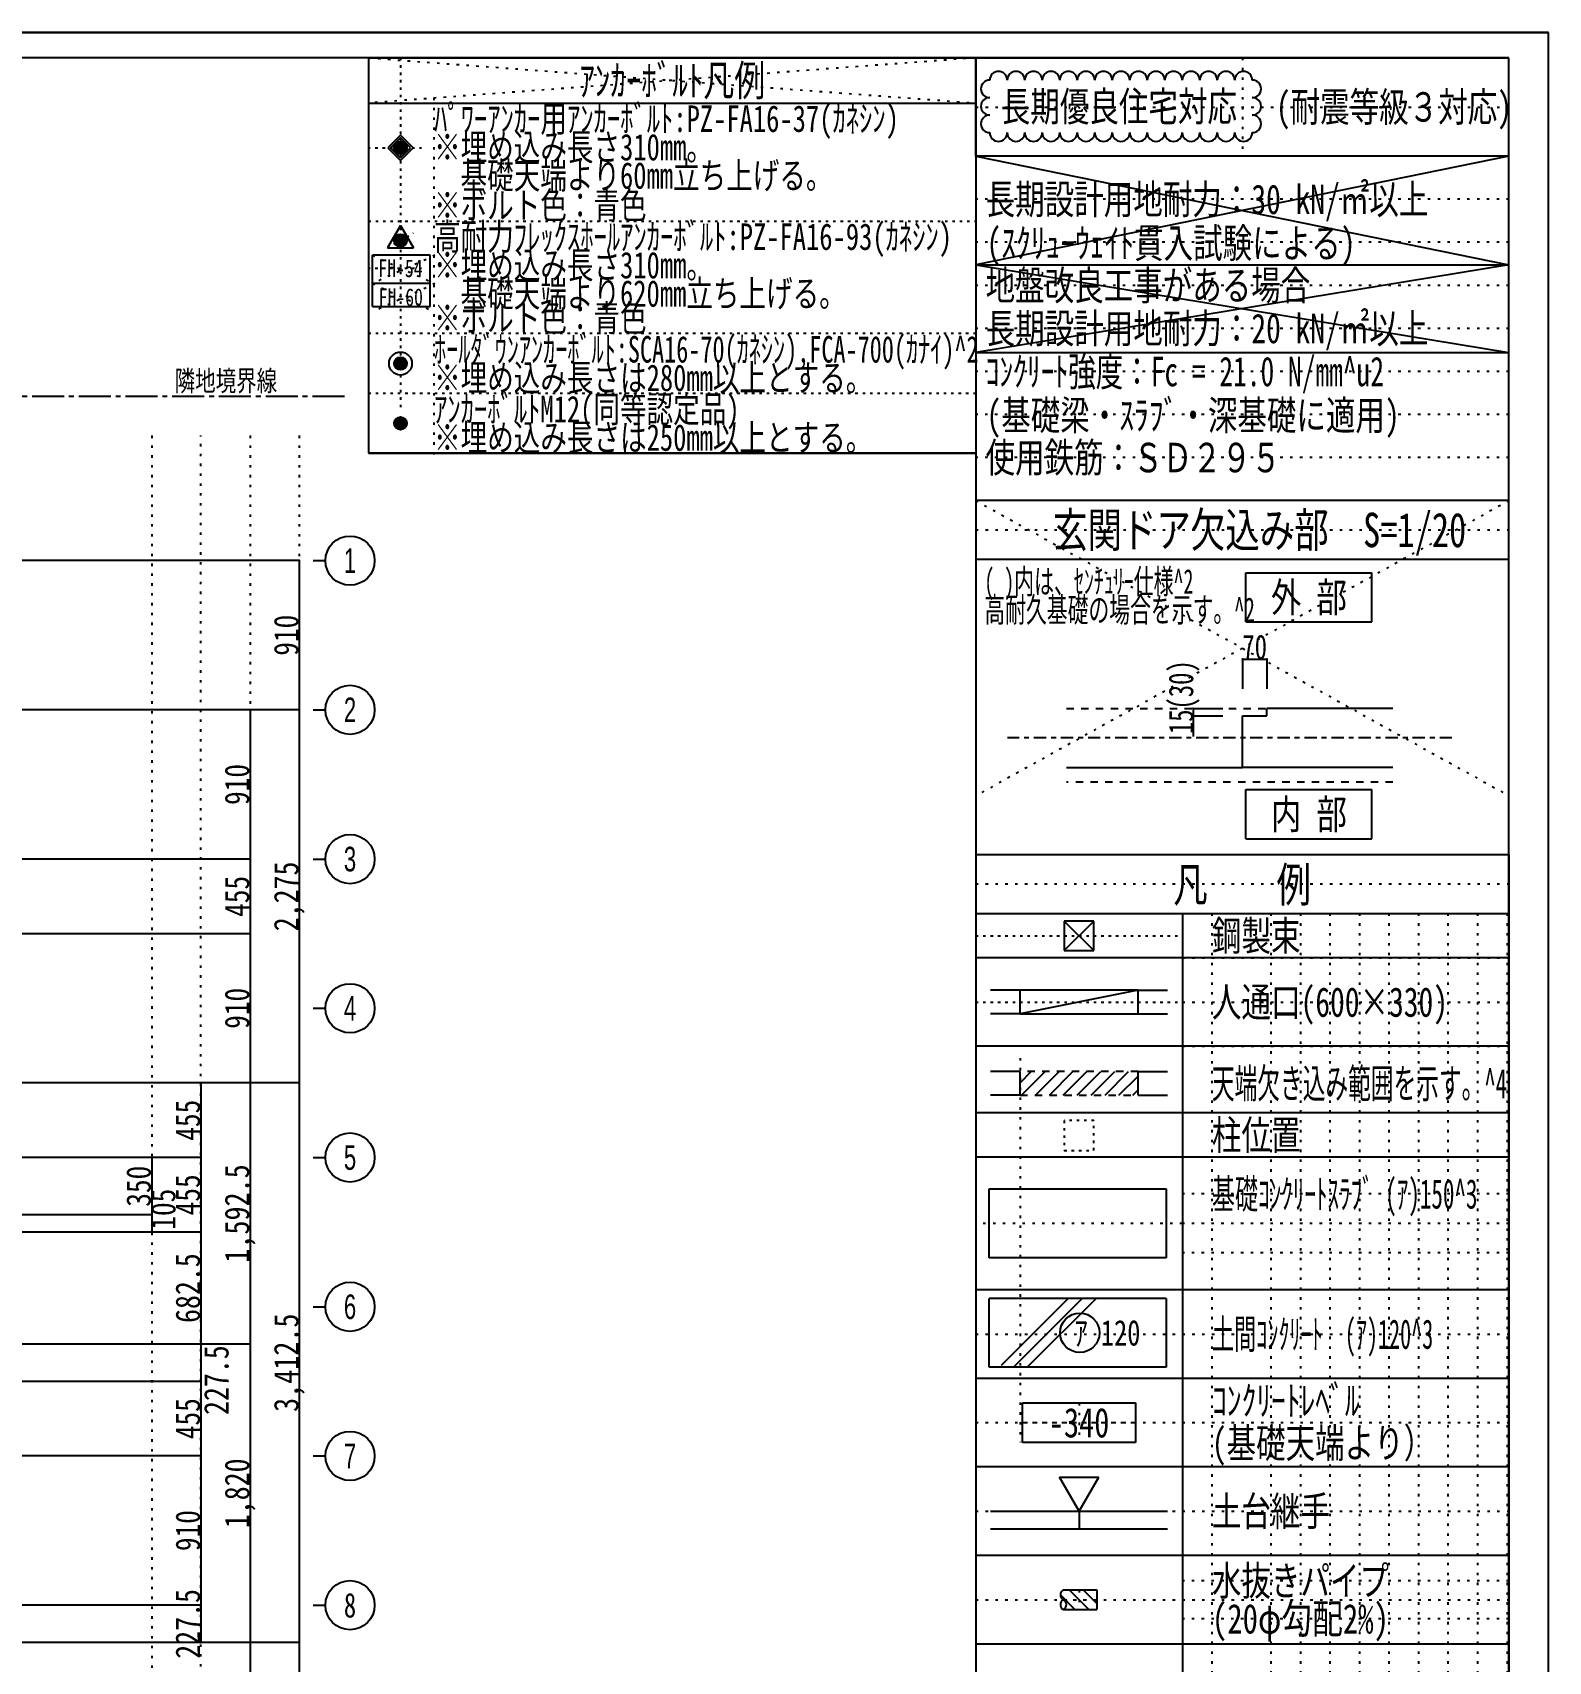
# Model space of a CAD drawing. Header units: millimetres. Extents: x 2414 to 2906, y 1861 to 2205.
# Drawn here: x 2721.5 to 2906.4, y 2006 to 2204.7 of the extents above; entities that cross this region are included whole.
import ezdxf
from ezdxf.enums import TextEntityAlignment as Align

# ---------------------------------------------------------------- set-up
doc = ezdxf.new("R2010")
doc.units = ezdxf.units.MM
for name, pattern in [('jw-line02', [1.2, 0.3, -0.6, 0.3]), ('jw-line03', [9.000000000000002, 0.8999999999999999, -0.8999999999999999, 0.8999999999999999, -0.8999999999999999, 0.8999999999999999, -0.8999999999999999, 0.8999999999999999, -0.8999999999999999, 0.8999999999999999, -0.8999999999999999]), ('jw-line04', [2.4, 0.8999999999999999, -0.6, 0.8999999999999999]), ('jw-line05', [4.800000000000001, 1.5, -0.6, 0.6, -0.6, 1.5]), ('jw-line06', [9.6, 3.9, -0.6, 0.6, -0.6, 3.9]), ('jw-line09', [1.2, 0.3, -0.8999999999999999])]:
    doc.linetypes.add(name, pattern=pattern)
for name, color, linetype in [('1-F', 7, 'Continuous'), ('7-A', 7, 'Continuous'), ('8-0', 7, 'Continuous'), ('8-1', 7, 'Continuous'), ('8-4', 7, 'Continuous'), ('8-5', 7, 'Continuous'), ('8-F', 7, 'Continuous'), ('F-0', 7, 'Continuous'), ('F-8', 7, 'Continuous'), ('F-F', 7, 'Continuous')]:
    doc.layers.add(name, color=color, linetype=linetype)
doc.styles.add('HGｺﾞｼｯｸM', font='', dxfattribs={"height": 0.2})
doc.styles.add('ＭＳ ゴシック', font='', dxfattribs={"height": 0.2})
doc.styles.get('HGｺﾞｼｯｸM').set_extended_font_data('HGｺﾞｼｯｸM')
doc.styles.get('ＭＳ ゴシック').set_extended_font_data('MS Gothic')

# ---------------------------------------------------------------- blocks, each defined once
blk = doc.blocks.new('PA@@SfigorgFlag@@4')
at = {"layer": '7-A', "color": 4, "linetype": 'Continuous'}
for p, q in [((-2.131628207280301e-13, 1.414213562373092), (-1.414213562373305, 0)), ((-1.414213562373305, 0), (-2.131628207280301e-13, -1.414213562373106)), ((1.27897692436818e-13, 1.131370849898474), (-1.131370849898346, 0)), ((-1.131370849898346, 0), (1.27897692436818e-13, -1.131370849898488)), ((1.414213562372879, 0), (-2.131628207280301e-13, 1.414213562373092)), ((1.131370849898602, 0), (1.27897692436818e-13, 1.131370849898474)), ((1.27897692436818e-13, -1.131370849898488), (1.131370849898602, 0)), ((-2.131628207280301e-13, -1.414213562373106), (1.414213562372879, 0))]:
    blk.add_line(p, q, dxfattribs=at)
at = {"layer": '7-A', "color": 14, "linetype": 'Continuous'}
blk.add_lwpolyline([(0.3600000000001279, 0, 0.72, 0.72, 1), (-0.3599999999998721, 0, 0.72, 0.72, 1)], format="xyseb", close=True, dxfattribs=at)
blk.add_circle((1.27897692436818e-13, 0), 0.72, dxfattribs=at)
blk = doc.blocks.new('FH60@@SfigorgFlag@@4')
at = {"layer": '7-A', "color": 4, "linetype": 'Continuous'}
for p, q in [((-1.27897692436818e-13, 1.969333333333097), (-1.461850881588035, -0.5626666666666011)), ((-1.27897692436818e-13, 1.969333333333097), (1.46185088158812, -0.5626666666666011)), ((-1.461850881588035, -0.5626666666666011), (1.46185088158812, -0.5626666666666011))]:
    blk.add_line(p, q, dxfattribs=at)
at = {"layer": '7-A', "color": 14, "linetype": 'Continuous'}
blk.add_lwpolyline([(0.3599999999999858, 0.2813333333332793, 0.72, 0.72, 1), (-0.3600000000000142, 0.2813333333332793, 0.72, 0.72, 1)], format="xyseb", close=True, dxfattribs=at)
blk.add_circle((-1.4210854715202e-14, 0.2813333333332793), 0.72, dxfattribs=at)
blk = doc.blocks.new('040401@@SfigorgFlag@@4')
at = {"layer": '8-F', "color": 3, "linetype": 'Continuous'}
for p, q in [((-0.5150948853006412, -1.199980401583161), (-2.301858038094736, 0.5867420413396758)), ((-1.931637964169056, 1.199981300469517), (2.142752782900686, 1.199979803612223)), ((1.182731744107173, -1.199981025334637), (-1.217228647097613, 1.199981038009355)), ((2.142752171648795, -0.4638253416524094), (0.4789476834137645, 1.199980414863603)), ((2.142752782900686, 1.199979803612223), (2.142751901198437, -1.199981378029406)), ((-1.931722891281595, -1.199979881141189), (2.142751901198437, -1.199981378029406))]:
    blk.add_line(p, q, dxfattribs=at)
at = {"layer": '8-F', "color": 3, "linetype": 'jw-line09'}
for p, q in [((0, 1.199980590819905), (0, -1.199980590819905)), ((-1.931732470750262, -0.003000379894729122), (2.142752340947652, -0.003000379894729122))]:
    blk.add_line(p, q, dxfattribs=at)
at = {"layer": '8-F', "color": 3, "linetype": 'Continuous'}
for centre, radius, start, end in [((-1.630877089793898, -0.599968730679393), 0.6711943359375, 116.6307467728268, 243.370782783569), ((-1.630792786653274, 0.5999699289586715), 0.6711943359375, 116.6291445999753, 243.3691806107175), ((-2.232568251903274, -0.5999685096285248), 0.6711943359374998, 296.6291598587643, 63.36919586950648)]:
    blk.add_arc(centre, radius, start, end, dxfattribs=at)

msp = doc.modelspace()

# ---------------------------------------------------------------- linework, layer by layer
at = {"layer": '1-F', "color": 4, "linetype": 'Continuous'}
for p, q in [((2762.469939022762, 2201.569315739679), (2836.568353659888, 2201.569315739679)), ((2762.469939022762, 2201.569315739679), (2762.469939022762, 2153.352508633726)), ((2762.469939022762, 2196.061315959877), (2836.568353659888, 2196.061315959877)), ((2768.121232680932, 2177.487424933374), (2762.972214829576, 2177.487424933374)), ((2768.121232680932, 2177.487424933374), (2762.972214829576, 2177.487424933374)), ((2769.995474358203, 2177.487424933374), (2762.972214829576, 2177.487424933374)), ((2762.972214829576, 2171.228616150028), (2762.972214829576, 2177.487424933374)), ((2769.995474358203, 2171.228616150028), (2769.995474358203, 2177.487424933374)), ((2769.995474358203, 2174.031425071537), (2762.972214829576, 2174.031425071537)), ((2762.972214829576, 2171.228616150028), (2769.995474358203, 2171.228616150028)), ((2762.469939022762, 2153.352508633726), (2836.568353659888, 2153.352508633726)), ((2836.568353659888, 2153.352508633726), (2762.469939022762, 2153.352508633726))]:
    msp.add_line(p, q, dxfattribs=at)
at = {"layer": '1-F', "color": 8, "linetype": 'jw-line09'}
for p, q in [((2762.469939022762, 2201.569315739679), (2836.568353659888, 2196.061315959877)), ((2836.568353659888, 2201.569315739679), (2762.469939022762, 2196.061315959877)), ((2770.486587737118, 2153.190843242967), (2770.486587737118, 2197.590821659834)), ((2762.972214829576, 2177.487424933374), (2770.599722141961, 2174.031425071537)), ((2770.599722141961, 2177.487424933374), (2762.972214829576, 2174.031425071537)), ((2762.972214829576, 2174.031425071537), (2770.599722141961, 2170.575425209702)), ((2770.599722141961, 2174.031425071537), (2762.972214829576, 2170.575425209702))]:
    msp.add_line(p, q, dxfattribs=at)
at = {"layer": '1-F', "color": 8, "linetype": 'jw-line02'}
for p, q in [((2766.391771518693, 2201.569315739679), (2766.391771518693, 2158.475808786218)), ((2762.406705605345, 2190.593816178455), (2768.950773051862, 2190.593816178455)), ((2764.812972629695, 2178.377549111091), (2767.995278330215, 2180.214854163932)), ((2762.406705605345, 2175.90766741294), (2768.950773051862, 2175.90766741294))]:
    msp.add_line(p, q, dxfattribs=at)
at = {"layer": '1-F', "color": 4, "linetype": 'jw-line02'}
for p, q in [((2762.469939022762, 2181.670316535198), (2823.656800781805, 2181.670316535198)), ((2823.656800781805, 2181.670316535198), (2827.418148529311, 2181.670316535198)), ((2827.418148529311, 2181.670316535198), (2836.568353659888, 2181.670316535198)), ((2836.568353659888, 2167.932508050847), (2762.469939022762, 2167.932508050847)), ((2836.568353659888, 2160.642508342288), (2762.469939022762, 2160.642508342288))]:
    msp.add_line(p, q, dxfattribs=at)
at = {"layer": '1-F', "color": 14, "linetype": 'Continuous'}
for points in [[(2766.780571503149, 2164.287508196566, 0.7775999689131072, 0.7775999689131072, 1), (2766.002971534236, 2164.287508196566, 0.7775999689131072, 0.7775999689131072, 1)], [(2766.780571503149, 2156.997508488007, 0.7775999689131072, 0.7775999689131072, 1), (2766.002971534236, 2156.997508488007, 0.7775999689131072, 0.7775999689131072, 1)]]:
    msp.add_lwpolyline(points, format="xyseb", close=True, dxfattribs=at)
for centre, radius in [((2766.391771518693, 2164.287508196566), 1.399679944043593), ((2766.391771518693, 2164.287508196566), 0.7775999689131072), ((2766.391771518693, 2156.997508488007), 0.7775999689131072)]:
    msp.add_circle(centre, radius, dxfattribs=at)
at = {"layer": '8-0', "color": 8, "linetype": 'Continuous'}
for p, q in [((2836.568353661319, 2189.569316219678), (2901.608351059719, 2176.314740704603)), ((2901.608351059719, 2189.569316219678), (2836.568353661319, 2176.314740704603)), ((2901.60835105972, 2176.314740704603), (2836.568353661319, 2165.635249737091)), ((2836.568353661319, 2176.314740704603), (2901.608351059719, 2165.635249737091)), ((2836.568353661319, 2176.314740704603), (2901.60835105972, 2176.314740704603)), ((2836.568353661319, 2165.635249737091), (2901.60835105972, 2165.635249737091))]:
    msp.add_line(p, q, dxfattribs=at)
at = {"layer": '8-0', "color": 4, "linetype": 'Continuous'}
for p, q in [((2754.040583035312, 2140.248312169218), (2754.040583035312, 2122.048312169217)), ((2748.040583035312, 2122.048312169217), (2748.040583035312, 2103.848312169216)), ((2754.040583035312, 2122.048312169217), (2754.040583035312, 2076.548312169217)), ((2748.040583035312, 2103.848312169216), (2748.040583035312, 2094.748312169218)), ((2748.040583035312, 2094.748312169218), (2748.040583035312, 2076.548312169217)), ((2754.040583035312, 2076.548312169217), (2754.040583035312, 2008.29831216922)), ((2748.040583035312, 2008.29831216922), (2748.040583035312, 1994.648312169219)), ((2754.040583035312, 2008.29831216922), (2754.040583035312, 1940.048312169224))]:
    msp.add_line(p, q, dxfattribs=at)
at = {"layer": '8-0', "color": 7, "linetype": 'Continuous'}
msp.add_circle((2760.233859616188, 2140.248313747482), 3, dxfattribs=at)
for p in [(2754.040583035312, 2140.248312169218), (2748.040583035312, 2122.048312169217), (2754.040583035312, 2122.048312169217), (2754.040583035312, 2122.048312169217), (2748.040583035312, 2103.848312169216), (2748.040583035312, 2094.748312169218), (2754.040583035312, 2076.548312169217), (2754.040583035312, 2008.29831216922)]:
    msp.add_point(p, dxfattribs=at)
at = {"layer": '8-1', "color": 4, "linetype": 'Continuous'}
for p, q in [((2742.040583035311, 2076.548312169217), (2742.040583035311, 2067.448312169218)), ((2748.040583035311, 2076.548312169217), (2748.040583035311, 2044.698312169222)), ((2736.040583035311, 2067.448312169218), (2736.040583035311, 2060.448312169218)), ((2742.040583035311, 2067.448312169218), (2742.040583035311, 2058.34831216922)), ((2736.040583035311, 2060.448312169218), (2736.040583035311, 2058.34831216922)), ((2742.040583035311, 2058.34831216922), (2742.040583035311, 2044.698312169222)), ((2742.040583035311, 2044.698312169222), (2742.040583035311, 2040.148312169215)), ((2742.040583035311, 2040.148312169215), (2742.040583035311, 2031.04831216922))]:
    msp.add_line(p, q, dxfattribs=at)
at = {"layer": '8-1', "color": 7, "linetype": 'Continuous'}
for p in [(2742.040583035311, 2076.548312169217), (2748.040583035311, 2076.548312169217), (2736.040583035311, 2067.448312169218), (2742.040583035311, 2067.448312169218), (2736.040583035311, 2060.448312169218), (2736.040583035311, 2058.34831216922), (2742.040583035311, 2058.34831216922), (2742.040583035311, 2044.698312169222), (2748.040583035311, 2044.698312169222), (2742.040583035311, 2040.148312169215), (2742.040583035311, 2031.04831216922)]:
    msp.add_point(p, dxfattribs=at)
at = {"layer": '8-4', "color": 4, "linetype": 'Continuous'}
for p, q in [((2748.040583035311, 2044.698312169222), (2748.040583035311, 2008.29831216922)), ((2742.040583035311, 2031.04831216922), (2742.040583035311, 2012.848312169216)), ((2742.040583035311, 2012.848312169216), (2742.040583035311, 2008.29831216922))]:
    msp.add_line(p, q, dxfattribs=at)
at = {"layer": '8-4', "color": 7, "linetype": 'Continuous'}
for p in [(2742.040583035311, 2012.848312169216), (2742.040583035311, 2008.29831216922), (2748.040583035311, 2008.29831216922)]:
    msp.add_point(p, dxfattribs=at)
at = {"layer": '8-5', "color": 4, "linetype": 'jw-line06'}
msp.add_line((2759.548339928065, 2160.248312169213), (2504.550022796619, 2160.248312169213), dxfattribs=at)
at = {"layer": '8-F', "color": 4, "linetype": 'Continuous'}
for p, q in [((2836.568353661319, 2201.569315739679), (2901.608351059719, 2201.569315739679)), ((2836.568353661319, 2189.569316219678), (2836.568353661319, 2201.569315739679)), ((2836.568353661319, 2189.569316219678), (2836.568353661319, 2201.569315739679)), ((2901.608351059719, 2189.569316219678), (2901.608351059719, 2201.569315739679)), ((2901.608351059719, 2189.569316219678), (2836.568353661319, 2189.569316219678)), ((2836.568353661319, 2189.569316219678), (2836.568353661319, 2147.569317899678)), ((2836.568353661319, 2189.569316219678), (2836.568353661319, 2147.569317899678)), ((2901.608351059719, 2147.569317899678), (2901.608351059719, 2189.569316219678)), ((2901.608351059719, 2147.569317899678), (2836.568353661319, 2147.569317899678)), ((2836.568353661319, 2147.569317899678), (2836.568353661319, 2104.412519625949)), ((2836.568353661319, 2147.569317899678), (2836.568353661319, 2104.412519625949)), ((2901.608351059719, 2104.412519625949), (2901.608351059719, 2147.569317899678)), ((2836.568353661319, 2140.41251818595), (2901.608351059719, 2140.41251818595)), ((2836.568353661319, 2104.412519625949), (2901.608351059719, 2104.412519625949)), ((2836.568353661319, 2104.412519625949), (2836.568353661319, 1978.412518939484)), ((2836.568353661319, 2104.412519625949), (2836.568353661319, 1978.412518939484)), ((2901.608351059719, 2104.412519625949), (2901.608351059719, 1978.412518939484)), ((2836.568353661319, 2097.212519913951), (2901.608351059719, 2097.212519913951)), ((2847.854103281376, 2050.274406064277), (2839.648545781262, 2042.068785573055)), ((2849.551167681701, 2050.274406064277), (2841.151261620647, 2041.874395018044)), ((2851.248484046452, 2050.274406064277), (2842.848368015043, 2041.874395018044))]:
    msp.add_line(p, q, dxfattribs=at)
at = {"layer": '8-F', "color": 2, "linetype": 'Continuous'}
for p, q in [((2836.568353661319, 2201.569315739679), (2836.568353661319, 2150.511504600277)), ((2887.455076785994, 2122.220116066203), (2872.088365438609, 2122.220116066203)), ((2872.088365614624, 2121.320127448172), (2872.08836543861, 2122.220116066203)), ((2869.088351823964, 2121.320126307867), (2872.088365614624, 2121.320127448172)), ((2869.088353075896, 2115.020116354205), (2869.088351823964, 2121.320126307867)), ((2887.455076785994, 2115.020116354205), (2869.088353075896, 2115.020116354205)), ((2847.367297014804, 2096.28684289731), (2850.968288609573, 2092.685861801056)), ((2847.367297014804, 2092.685861801056), (2850.968288609573, 2096.28684289731)), ((2847.367297014804, 2096.28684289731), (2847.367297014804, 2092.685861801056)), ((2850.968288609573, 2096.28684289731), (2847.367297014804, 2096.28684289731)), ((2850.968288609573, 2092.685861801056), (2850.968288609573, 2096.28684289731)), ((2847.367297014804, 2092.685861801056), (2850.968288609573, 2092.685861801056)), ((2841.9682876971, 2087.852514955218), (2838.368345954107, 2087.852514955218)), ((2856.368390621639, 2087.852514955218), (2841.9682876971, 2084.972519566753)), ((2841.9682876971, 2084.972519566753), (2841.9682876971, 2087.852514955218)), ((2856.368390621639, 2084.972519566753), (2856.368390621639, 2087.852514955218)), ((2856.368390621639, 2087.852514955218), (2859.968332364631, 2087.852514955218)), ((2841.9682876971, 2084.972519566753), (2838.368345954107, 2084.972519566753)), ((2856.368390621639, 2084.972519566753), (2859.968332364631, 2084.972519566753)), ((2841.9682876971, 2077.927420434137), (2838.368345954107, 2077.927420434137)), ((2841.9682876971, 2075.047425045671), (2841.9682876971, 2077.927420434137)), ((2856.368390621639, 2075.047425045671), (2856.368390621639, 2077.927420434137)), ((2856.368390621639, 2077.927420434137), (2859.968332364631, 2077.927420434137)), ((2841.9682876971, 2075.047425045671), (2838.368345954107, 2075.047425045671)), ((2856.368390621639, 2075.047425045671), (2859.968332364631, 2075.047425045671))]:
    msp.add_line(p, q, dxfattribs=at)
at = {"layer": '8-F', "color": 14, "linetype": 'jw-line09'}
for p, q in [((2869.088352360519, 2201.569315739679), (2869.088352360519, 2189.569316219678)), ((2869.088352360519, 2201.569315739679), (2869.088352360519, 2189.569316219678)), ((2869.088352360519, 2201.569315739679), (2869.088352360519, 2189.569316219678)), ((2836.568353661319, 2195.569315979678), (2901.608351059719, 2195.569315979678)), ((2836.568353661319, 2195.569315979678), (2901.608351059719, 2195.569315979678)), ((2836.568353661319, 2195.569315979678), (2901.608351059719, 2195.569315979678)), ((2901.608351059719, 2184.319316429676), (2836.568353661319, 2184.319316429676)), ((2901.608351059719, 2179.069316639679), (2836.568353661319, 2179.069316639679)), ((2901.608351059719, 2173.819316849677), (2836.568353661319, 2173.819316849677)), ((2901.608351059719, 2168.569317059678), (2836.568353661319, 2168.569317059678)), ((2901.608351059719, 2163.319317269677), (2836.568353661319, 2163.319317269677)), ((2901.608351059719, 2158.069317479679), (2836.568353661319, 2158.069317479679)), ((2901.608351059719, 2152.819317689678), (2836.568353661319, 2152.819317689678)), ((2836.568353661319, 2143.990918042814), (2901.608351059719, 2143.990918042814)), ((2836.568353661319, 2100.812519769951), (2901.608351059719, 2100.812519769951)), ((2865.36830754597, 2097.21252065627), (2865.36830754597, 1973.012521488487)), ((2872.56830725797, 2097.21252065627), (2872.56830725797, 1973.012521488487)), ((2876.16830711397, 2097.21252065627), (2876.16830711397, 1973.012521488487)), ((2879.76830696997, 2097.21252065627), (2879.76830696997, 1973.012521488487)), ((2883.36830682597, 2097.21252065627), (2883.36830682597, 1973.012521488487)), ((2886.96830668197, 2097.21252065627), (2886.96830668197, 1973.012521488487)), ((2890.56830653797, 2097.21252065627), (2890.56830653797, 1973.012521488487)), ((2894.16830639397, 2097.21252065627), (2894.16830639397, 1973.012521488487)), ((2897.76830624997, 2097.21252065627), (2897.76830624997, 1973.012521488487)), ((2901.36830610597, 2097.21252065627), (2901.36830610597, 1978.412518939484)), ((2861.76830768997, 2091.812518433218), (2901.608351059719, 2091.812518433218)), ((2861.76830768997, 2086.412515564257), (2901.608351059719, 2086.412515564257)), ((2861.76830768997, 2081.012515471758), (2901.608351059719, 2081.012515471758)), ((2841.9682876971, 2079.572519474256), (2841.9682876971, 2032.725773947514)), ((2901.608351059719, 2063.012517888491), (2861.76830768997, 2063.012517888491)), ((2861.76830768997, 2059.412518032489), (2836.568353661319, 2059.412518032489)), ((2901.608351059719, 2059.412518032489), (2861.76830768997, 2059.412518032489)), ((2901.608351059719, 2055.812518176489), (2861.76830768997, 2055.812518176489)), ((2836.568353661319, 2045.912518572491), (2901.608351059719, 2045.912518572491)), ((2836.568353661319, 2035.112519004489), (2901.608351059719, 2035.112519004489)), ((2836.568353661319, 2024.31251943649), (2901.608351059719, 2024.31251943649)), ((2901.608351059719, 2015.826805490203), (2861.76830768997, 2015.826805490203)), ((2836.568353661319, 2013.51251986849), (2901.608351059719, 2013.51251986849)), ((2901.608351059719, 2011.198234246775), (2861.76830768997, 2011.198234246775))]:
    msp.add_line(p, q, dxfattribs=at)
at = {"layer": '8-F', "color": 8, "linetype": 'jw-line09'}
for p, q in [((2901.608351059719, 2147.569317899678), (2836.568353661319, 2111.569319339677)), ((2836.568353661319, 2147.569317899678), (2901.608351059719, 2111.569319339677))]:
    msp.add_line(p, q, dxfattribs=at)
at = {"layer": '8-F', "color": 7, "linetype": 'Continuous'}
for p, q in [((2869.520993088751, 2132.770118323105), (2869.520993088751, 2138.770118083105)), ((2869.520993088751, 2138.770118083105), (2884.880992474351, 2138.770118083105)), ((2884.880992474351, 2132.770118323105), (2884.880992474351, 2138.770118083105)), ((2869.520993088751, 2132.770118323105), (2884.880992474351, 2132.770118323105)), ((2869.088351823964, 2128.220115826204), (2869.088351823964, 2124.620115970208)), ((2869.088351823964, 2128.220115826204), (2872.088365614624, 2128.220115826204)), ((2872.088365614624, 2128.220115826204), (2872.088365614624, 2124.620115970208)), ((2863.088352063964, 2122.220116066203), (2863.088352063964, 2118.800720581666)), ((2863.088352063964, 2122.220116066203), (2866.688351919964, 2122.220116066203)), ((2863.088352063964, 2121.320126307867), (2866.688351919964, 2121.320126307867)), ((2847.624295920068, 2115.020116354205), (2869.088353075896, 2115.020116354205)), ((2869.520993088751, 2106.317412860949), (2869.520993088751, 2112.31741262095)), ((2869.520993088751, 2112.31741262095), (2884.880992474351, 2112.31741262095)), ((2884.880992474351, 2106.317412860949), (2884.880992474351, 2112.31741262095)), ((2869.520993088751, 2106.317412860949), (2884.880992474351, 2106.317412860949)), ((2856.368390621639, 2087.852514955218), (2841.9682876971, 2087.852514955218)), ((2841.9682876971, 2084.972519566753), (2856.368390621639, 2084.972519566753)), ((2841.9682876971, 2076.565713476964), (2843.329994654273, 2077.927420434139)), ((2842.147055472773, 2075.047425045671), (2845.027050861239, 2077.927420434137)), ((2843.844111679738, 2075.047425045671), (2846.724107068203, 2077.927420434137)), ((2845.541167886703, 2075.047425045671), (2848.421163275168, 2077.927420434137)), ((2847.238224093668, 2075.047425045671), (2850.118219482134, 2077.927420434137)), ((2848.935280300635, 2075.047425045673), (2851.815275689099, 2077.927420434137)), ((2850.6323365076, 2075.047425045671), (2853.512331896065, 2077.927420434137)), ((2852.329392714566, 2075.047425045671), (2855.209388103031, 2077.927420434137)), ((2854.026448921531, 2075.047425045671), (2856.368390621639, 2077.389366745779)), ((2855.723505128497, 2075.047425045671), (2856.368390621639, 2075.692310538813))]:
    msp.add_line(p, q, dxfattribs=at)
at = {"layer": '8-F', "color": 2, "linetype": 'jw-line03'}
for p, q in [((2847.624295920068, 2122.220116066203), (2872.08836543861, 2122.220116066203)), ((2887.455076785994, 2113.220116426205), (2847.624295920068, 2113.220116426205))]:
    msp.add_line(p, q, dxfattribs=at)
at = {"layer": '8-F', "color": 4, "linetype": 'jw-line05'}
msp.add_line((2894.655076497994, 2118.620057616458), (2840.424296208068, 2118.620057616458), dxfattribs=at)
at = {"layer": '8-F', "color": 136, "linetype": 'Continuous'}
for p, q in [((2861.76830768997, 2097.212519913951), (2861.76830768997, 2067.512517708489)), ((2901.608351059719, 2091.812518433218), (2836.568353661319, 2091.812518433218)), ((2901.608351059719, 2081.012516859994), (2836.568353661319, 2081.012516859994)), ((2901.608351059719, 2072.912517183994), (2836.568353661319, 2072.912517183994)), ((2901.608351059719, 2067.512517708489), (2836.568353661319, 2067.512517708489)), ((2901.608351059719, 2067.512517708489), (2836.568353661319, 2067.512517708489)), ((2861.76830768997, 2067.512517708489), (2861.76830768997, 1997.31252051649)), ((2901.608351059719, 2051.312518356489), (2836.568353661319, 2051.312518356489)), ((2901.608351059719, 2040.512518788491), (2836.568353661319, 2040.512518788491)), ((2901.608351059719, 2029.712519220489), (2836.568353661319, 2029.712519220489)), ((2901.608351059719, 2018.91251965249), (2836.568353661319, 2018.91251965249)), ((2901.608351059719, 2008.112520084488), (2836.568353661319, 2008.112520084488))]:
    msp.add_line(p, q, dxfattribs=at)
at = {"layer": '8-F', "color": 8, "linetype": 'jw-line02'}
for p, q in [((2836.568353661319, 2094.486352349183), (2861.76830768997, 2094.486352349183)), ((2836.568353661319, 2086.412515564257), (2861.76830768997, 2086.412515564257))]:
    msp.add_line(p, q, dxfattribs=at)
at = {"layer": '8-F', "color": 7, "linetype": 'jw-line03'}
for p, q in [((2856.368390621639, 2077.927420434137), (2841.9682876971, 2077.927420434137)), ((2841.9682876971, 2075.047425045671), (2856.368390621639, 2075.047425045671))]:
    msp.add_line(p, q, dxfattribs=at)
at = {"layer": '8-F', "color": 3, "linetype": 'jw-line02'}
for p, q in [((2850.982192739613, 2071.946048565881), (2847.353392884765, 2071.946048565881)), ((2847.353392884765, 2071.946048565881), (2847.353392884765, 2068.317248711032)), ((2850.982192739613, 2068.317248711032), (2850.982192739613, 2071.946048565881)), ((2847.353392884765, 2068.317248711032), (2850.982192739613, 2068.317248711032))]:
    msp.add_line(p, q, dxfattribs=at)
at = {"layer": '8-F', "color": 3, "linetype": 'Continuous'}
for p, q in [((2838.208527089994, 2055.212565001963), (2838.208527089994, 2063.612471063015)), ((2838.208527089994, 2063.612471063015), (2859.808513500518, 2063.612471063015)), ((2859.808513500518, 2063.612471063015), (2859.808513500518, 2055.212565001963)), ((2859.808513500518, 2055.212565001963), (2838.208527089994, 2055.212565001963)), ((2838.208527089994, 2041.874395018044), (2838.208527089994, 2050.274406064277)), ((2859.808513500519, 2050.274406064277), (2838.208527089994, 2050.274406064277)), ((2859.808513500519, 2050.274406064277), (2859.808513500519, 2041.874395018044)), ((2859.808513500519, 2041.874395018044), (2838.208527089994, 2041.874395018044)), ((2842.268326851213, 2032.712659575606), (2842.268326851213, 2037.512518908489)), ((2842.268326851213, 2037.512518908489), (2856.068334500076, 2037.512518908489)), ((2856.068334500076, 2037.512518908489), (2856.068334500076, 2032.712659575606)), ((2856.068334500076, 2032.712659575606), (2842.268326851213, 2032.712659575606)), ((2849.168330675644, 2024.31251943649), (2846.768327519579, 2028.469465288975)), ((2846.768327519579, 2028.469465288975), (2851.568375825782, 2028.469465288975)), ((2849.168330675644, 2024.31251943649), (2851.568375825782, 2028.469465288975)), ((2838.368337470382, 2024.31251943649), (2859.968323880907, 2024.31251943649)), ((2849.168330675644, 2024.31251943649), (2849.168330675644, 2022.152570138472)), ((2838.368337470382, 2022.152570138472), (2859.968323880907, 2022.152570138472))]:
    msp.add_line(p, q, dxfattribs=at)
at = {"layer": '8-F', "color": 3, "linetype": 'jw-line09'}
for p, q in [((2849.168330675644, 2037.512518908489), (2849.168330675644, 2032.712659575606)), ((2842.268326851213, 2035.112519004489), (2856.068334500076, 2035.112519004489))]:
    msp.add_line(p, q, dxfattribs=at)
at = {"layer": '8-F', "color": 7, "linetype": 'Continuous'}
msp.add_circle((2849.248600399598, 2046.074400541161), 2.400000039318647, dxfattribs=at)
at = {"layer": '8-F', "color": 2, "linetype": 'Continuous'}
for centre, start, end in [((2839.331391540669, 2198.85128101389), 0, 180), ((2841.466756115277, 2198.85128101389), 0, 180), ((2843.602168991466, 2198.85128101389), 0, 180), ((2845.737533566073, 2198.85128101389), 0, 180), ((2847.872898140681, 2198.85128101389), 0, 180), ((2850.00830799802, 2198.85128101389), 0, 180), ((2852.143720874209, 2198.85128101389), 0, 180), ((2854.279133750397, 2198.85128101389), 0, 180), ((2856.414558701981, 2198.85128101389), 0, 180), ((2858.549959502774, 2198.85128101389), 0, 180), ((2860.685372378962, 2198.85128101389), 0, 180), ((2862.820785255151, 2198.85128101389), 0, 180), ((2864.956204169036, 2198.85128101389), 0, 180), ((2867.091617045225, 2198.85128101389), 0, 180), ((2869.227002751774, 2198.856306238927), 0, 180), ((2838.263691140273, 2197.783588160618), 90, 270), ((2870.294709189869, 2197.788613385649), 270, 90), ((2838.263691140273, 2195.648184340976), 90, 270), ((2870.294709189869, 2195.653209566009), 270, 90), ((2838.263691140273, 2193.512759389391), 90, 270), ((2870.294709189869, 2193.517784614424), 270, 90), ((2839.331391540669, 2192.445107290575), 180, 0), ((2841.466756115277, 2192.445107290575), 180, 0), ((2843.602168991466, 2192.445107290575), 180, 0), ((2845.737533566073, 2192.445107290575), 180, 0), ((2847.872898140681, 2192.445107290575), 180, 0), ((2850.00830799802, 2192.445107290575), 180, 0), ((2852.143720874209, 2192.445107290575), 180, 0), ((2854.279133750397, 2192.445107290575), 180, 0), ((2856.414558701981, 2192.445107290575), 180, 0), ((2858.549959502774, 2192.445107290575), 180, 0), ((2860.685372378963, 2192.445107290575), 180, 0), ((2862.820785255151, 2192.445107290575), 180, 0), ((2864.956204169037, 2192.445107290575), 180, 0), ((2867.091617045225, 2192.445107290575), 180, 0), ((2869.227002751774, 2192.450132515608), 180, 0)]:
    msp.add_arc(centre, 1.067692853274651, start, end, dxfattribs=at)
at = {"layer": '8-F', "color": 3, "linetype": 'Continuous'}
for p in [(2869.088351823964, 2128.220115826204), (2872.088365614624, 2128.220115826204), (2863.088352063964, 2122.220116066203), (2863.088352063964, 2121.320126307867)]:
    msp.add_point(p, dxfattribs=at)
at = {"layer": 'F-0', "color": 8, "linetype": 'Continuous'}
for p, q in [((2906.419150308974, 2204.650915616478), (2414.41916997815, 2204.650915616478)), ((2906.419150308974, 2204.650915616478), (2414.41916997815, 2204.650915616478)), ((2414.4299694193, 2204.650915616478), (2906.408350867825, 2204.650915616478)), ((2906.408350867825, 1861.450929336927), (2906.408350867825, 2204.650915616478)), ((2906.419150308974, 1861.450929336927), (2906.419150308974, 2204.650915616478)), ((2906.419150308974, 1861.450929336927), (2906.419150308974, 2204.650915616478))]:
    msp.add_line(p, q, dxfattribs=at)
at = {"layer": 'F-0', "color": 4, "linetype": 'Continuous'}
for p, q in [((2901.60835105972, 2201.569315739675), (2419.229969227405, 2201.569315739675)), ((2901.60835105972, 1864.532529213732), (2901.60835105972, 2201.569315739675))]:
    msp.add_line(p, q, dxfattribs=at)
at = {"layer": 'F-0', "color": 136, "linetype": 'Continuous'}
msp.add_line((2901.60835105972, 1864.532529213732), (2901.60835105972, 2201.569315739675), dxfattribs=at)
at = {"layer": 'F-8', "color": 4, "linetype": 'Continuous'}
for p, q in [((2754.040583035312, 2140.248312169218), (2716.590583035311, 2140.248312169218)), ((2754.040583035312, 2122.048312169217), (2716.590583035311, 2122.048312169217)), ((2748.040583035312, 2103.848312169216), (2716.590583035311, 2103.848312169216)), ((2748.040583035312, 2094.748312169218), (2716.590583035311, 2094.748312169218)), ((2754.040583035312, 2076.548312169217), (2716.590583035314, 2076.548312169217)), ((2742.040583035311, 2067.448312169218), (2716.590583035313, 2067.448312169218)), ((2736.040583035311, 2060.448312169218), (2716.59058303531, 2060.448312169218)), ((2742.040583035311, 2058.34831216922), (2716.590583035313, 2058.34831216922)), ((2748.040583035311, 2044.698312169222), (2716.59058303531, 2044.698312169222)), ((2742.040583035311, 2040.148312169215), (2716.59058303531, 2040.148312169215)), ((2742.040583035311, 2031.04831216922), (2716.59058303531, 2031.04831216922)), ((2742.040583035311, 2012.848312169216), (2716.59058303531, 2012.848312169216)), ((2754.040583035312, 2008.29831216922), (2716.590583035311, 2008.29831216922))]:
    msp.add_line(p, q, dxfattribs=at)
at = {"layer": 'F-8', "color": 7, "linetype": 'Continuous'}
for p, q in [((2755.733859616188, 2140.248313747482), (2757.233859616188, 2140.248313747482)), ((2755.733859616188, 2122.048313747481), (2757.233859616188, 2122.048313747481)), ((2755.733859616188, 2103.84831374748), (2757.233859616188, 2103.84831374748)), ((2755.733859616188, 2085.64831374748), (2757.233859616188, 2085.64831374748)), ((2755.733859616188, 2067.448313747483), (2757.233859616188, 2067.448313747483)), ((2755.733859616188, 2049.248313747482), (2757.233859616188, 2049.248313747482)), ((2755.733859616188, 2031.048313747481), (2757.233859616188, 2031.048313747481)), ((2755.733859616188, 2012.84831374748), (2757.233859616188, 2012.84831374748))]:
    msp.add_line(p, q, dxfattribs=at)
for centre in [(2760.233859616188, 2122.048313747481), (2760.233859616188, 2103.84831374748), (2760.233859616188, 2085.64831374748), (2760.233859616188, 2067.448313747483), (2760.233859616188, 2049.248313747482), (2760.233859616188, 2031.048313747481), (2760.233859616188, 2012.84831374748)]:
    msp.add_circle(centre, 3, dxfattribs=at)
at = {"layer": 'F-F', "color": 136, "linetype": 'jw-line09'}
for p, q in [((2736.040583035312, 2155.492115540513), (2736.040583035312, 1912.975223920613)), ((2742.040583035312, 1912.975223920613), (2742.040583035312, 2155.492115540513)), ((2748.040583035312, 2155.492115540513), (2748.040583035312, 1912.975223920613)), ((2754.040583035312, 2155.492115540513), (2754.040583035312, 1912.975223920613))]:
    msp.add_line(p, q, dxfattribs=at)

# ---------------------------------------------------------------- block references
at = {"layer": '1-F', "color": 7, "linetype": 'Continuous', "xscale": 1.07999995682376, "yscale": 1.07999995682376, "zscale": 1.07999995682376}
for name, p in [('PA@@SfigorgFlag@@4', (2766.391771518693, 2190.593816178455)), ('FH60@@SfigorgFlag@@4', (2766.391771518693, 2178.985229086799))]:
    msp.add_blockref(name, p, dxfattribs=at)
at = {"layer": '8-0', "color": 7, "linetype": 'Continuous', "xscale": 0.9999999599999999, "yscale": 0.9999999599999999, "zscale": 0.9999999599999999}
msp.add_blockref('040401@@SfigorgFlag@@4', (2849.182578742428, 2013.515520248265), dxfattribs=at)

# ---------------------------------------------------------------- texts
at = {"layer": '1-F', "color": 3, "linetype": 'jw-line05', "style": 'ＭＳ ゴシック'}
for s, height, width, p, p2 in [('ｱﾝｶｰﾎﾞﾙﾄ凡例', 3.779999848880834, 0.7692307692312473, (2788.208537178258, 2196.925315925336), (2810.888536271557, 2196.925315925336)), ('ﾊﾟﾜｰｱﾝｶｰ用ｱﾝｶｰﾎﾞﾙﾄ:PZ-FA16-37(ｶﾈｼﾝ)', 3.239999870469546, 0.7692307692311826, (2770.486587737118, 2192.532150745025), (2827.186585470366, 2192.532150745025))]:
    msp.add_text(s, height=height, dxfattribs=dict(at, width=width)).set_placement(p, p2, align=Align.FIT)
at = {"layer": '1-F', "color": 3, "linetype": 'Continuous', "style": 'ＭＳ ゴシック'}
for s, height, width, p, p2 in [('※埋め込み長さ310mm。', 3.239999870471365, 0.7692307692307488, (2770.486587737118, 2189.060106597551), (2804.506586377066, 2189.060106597551)), ('  基礎天端より60mm立ち上げる。', 3.239999870473184, 0.7692307692303159, (2770.486587737118, 2185.604106735708), (2819.086585794187, 2185.604106735708)), ('※ボルト色：青色', 3.239999870469546, 0.7692307692311876, (2770.486587737118, 2181.959106881434), (2796.406586700889, 2181.959106881434)), ('高耐力ﾌﾚｯｸｽﾎｰﾙｱﾝｶｰﾎﾞﾙﾄ:PZ-FA16-93(ｶﾈｼﾝ)', 3.239999870469546, 0.7692307692311847, (2770.486587737118, 2178.141151320347), (2833.666585211308, 2178.141151320347)), ('※埋め込み長さ310mm。', 3.239999870471365, 0.7692307692307488, (2770.486587737118, 2174.669107172872), (2804.506586377066, 2174.669107172872)), ('  基礎天端より620mm立ち上げる。', 3.239999870469546, 0.76923076923118, (2770.486587737118, 2171.21310731104), (2820.706585729423, 2171.21310731104)), ('※ボルト色：青色', 3.239999870475003, 0.769230769229892, (2770.486587737118, 2168.221298397078), (2796.406586700889, 2168.221298397078)), ('ﾎｰﾙﾀﾞｳﾝｱﾝｶｰﾎﾞﾙﾄ:SCA16-70(ｶﾈｼﾝ),FCA-700(ｶﾅｲ)^ 2', 3.239999870473184, 0.7008547008543309, (2770.486587737116, 2164.403342835992), (2836.906585081781, 2164.403342835992)), ('※埋め込み長さは280mm以上とする。', 3.239999870469546, 0.7692307692311812, (2770.486587737118, 2160.931298688521), (2823.946585599894, 2160.931298688521)), ('ｱﾝｶｰﾎﾞﾙﾄM12(同等認定品)', 3.239999870471365, 0.7692307692307507, (2770.486587737118, 2157.113343127435), (2807.746586247538, 2157.113343127435)), ('※埋め込み長さは250mm以上とする。', 3.239999870471365, 0.7692307692307498, (2770.486587737118, 2153.641298979964), (2823.946585599894, 2153.641298979964))]:
    msp.add_text(s, height=height, dxfattribs=dict(at, width=width)).set_placement(p, p2, align=Align.FIT)
at = {"layer": '1-F', "color": 4, "linetype": 'jw-line05', "style": 'ＭＳ ゴシック'}
for s, height, width, p, p2 in [('FH-54', 2.159999913646971, 0.7692307692309635, (2763.691771626633, 2174.827667456114), (2769.091771410752, 2174.827667456114)), ('FH-60', 2.15999991364879, 0.769230769230251, (2763.726902337026, 2171.300443959731), (2769.126902121145, 2171.300443959731))]:
    msp.add_text(s, height=height, dxfattribs=dict(at, width=width)).set_placement(p, p2, align=Align.FIT)
at = {"layer": '8-0', "color": 7, "linetype": 'jw-line02', "style": 'ＭＳ ゴシック'}
for s, width, p, p2 in [('910', 0.8547008547008548, (2753.940583035311, 2128.648312169217), (2753.940583035311, 2133.648312169217)), ('910', 0.8547008547008548, (2747.940583035311, 2110.448312169216), (2747.940583035311, 2115.448312169216)), ('2,275', 0.8717948717948718, (2753.940583035311, 2095.048312169217), (2753.940583035311, 2103.548312169217)), ('455', 0.8547008547008548, (2747.940583035311, 2096.798312169217), (2747.940583035311, 2101.798312169217)), ('910', 0.8547008547008548, (2747.940583035311, 2083.148312169217), (2747.940583035311, 2088.148312169217)), ('3,412.5', 0.8791208791208792, (2753.940583035311, 2036.423312169219), (2753.940583035311, 2048.423312169219))]:
    msp.add_text(s, height=3, rotation=90, dxfattribs=dict(at, width=width)).set_placement(p, p2, align=Align.FIT)
at = {"layer": '8-1', "color": 7, "linetype": 'jw-line02', "style": 'ＭＳ ゴシック'}
for s, width, p, p2 in [('455', 0.8547008547008548, (2741.940583035311, 2069.498312169218), (2741.940583035311, 2074.498312169218)), ('350', 0.8547008547008548, (2735.940583035311, 2061.448312169218), (2735.940583035311, 2066.448312169218)), ('1,592.5', 0.8791208791208792, (2747.940583035311, 2054.623312169219), (2747.940583035311, 2066.623312169219)), ('455', 0.8547008547008548, (2741.940583035311, 2060.398312169219), (2741.940583035311, 2065.398312169219)), ('682.5', 0.8717948717948718, (2741.940583035311, 2047.273312169221), (2741.940583035311, 2055.773312169221)), ('455', 0.8547008547008548, (2741.940583035311, 2033.098312169218), (2741.940583035311, 2038.098312169218))]:
    msp.add_text(s, height=3, rotation=90, dxfattribs=dict(at, width=width)).set_placement(p, p2, align=Align.FIT)
at = {"layer": '8-1', "color": 7, "linetype": 'Continuous', "style": 'ＭＳ ゴシック'}
for s, width, p, p2 in [('105', 0.8547008547008548, (2738.940486693565, 2058.649386031352), (2738.940486693565, 2063.649386031352)), ('227.5', 0.8717948717948718, (2745.419941400529, 2036.050312297307), (2745.419941400529, 2044.550312297307))]:
    msp.add_text(s, height=3, rotation=90, dxfattribs=dict(at, width=width)).set_placement(p, p2, align=Align.FIT)
at = {"layer": '8-4', "color": 7, "linetype": 'jw-line02', "style": 'ＭＳ ゴシック'}
for s, width, p, p2 in [('1,820', 0.8717948717948718, (2747.940583035312, 2022.248312169221), (2747.940583035312, 2030.748312169221)), ('910', 0.8547008547008548, (2741.940583035312, 2019.448312169218), (2741.940583035312, 2024.448312169218)), ('227.5', 0.8717948717948718, (2741.940583035312, 2006.323312169218), (2741.940583035312, 2014.823312169218))]:
    msp.add_text(s, height=3, rotation=90, dxfattribs=dict(at, width=width)).set_placement(p, p2, align=Align.FIT)
at = {"layer": '8-5', "color": 7, "linetype": 'Continuous', "style": 'ＭＳ ゴシック', "width": 0.7692307692307693}
msp.add_text('隣地境界線', height=2.5, dxfattribs=at).set_placement((2738.847248760911, 2160.929682750976), (2751.347248760911, 2160.929682750976), align=Align.FIT)
at = {"layer": '8-F', "color": 3, "linetype": 'Continuous', "style": 'ＭＳ ゴシック'}
for s, height, width, p, p2 in [('長期優良住宅対応', 3.599999855998249, 0.7692307692311213, (2839.624562279172, 2193.834964597158), (2868.424561127171, 2193.834964597158)), ('(耐震等級３対応)', 3.599999856001887, 0.7692307692303442, (2873.177640495915, 2193.780583595181), (2901.977639343914, 2193.780583595181)), ('ｺﾝｸﾘｰﾄ強度：Fc = 21.0 N/mm^ u2', 3.599999856001887, 0.7161803713523563, (2837.768353613321, 2161.519317341675), (2886.368351669318, 2161.519317341675)), ('人通口(600×330)', 3.599999855998249, 0.7692307692311215, (2865.36830754597, 2084.612515636259), (2894.168306393969, 2084.612515636259)), ('天端欠き込み範囲を示す。^ 4', 3.599999856001887, 0.5917159763309575, (2865.368307545973, 2074.687421115171), (2901.368306105967, 2074.687421115171)), ('柱位置', 3.599999856001887, 0.7692307692304454, (2865.368307545969, 2068.386351696449), (2876.168307113971, 2068.386351696449)), ('(基礎天端より）', 3.599999856001887, 0.7692307692303676, (2865.366018397608, 2030.831357302338), (2892.366017317608, 2030.831357302338))]:
    msp.add_text(s, height=height, dxfattribs=dict(at, width=width)).set_placement(p, p2, align=Align.FIT)
at = {"layer": '8-F', "color": 3, "linetype": 'jw-line04', "style": 'ＭＳ ゴシック'}
for s, height, width, p, p2 in [('長期設計用地耐力：30 kN/㎡以上', 3.599999856001887, 0.7692307692303807, (2837.768353613319, 2182.519316501676), (2891.76835145332, 2182.519316501676)), ('(ｽｸﾘｭｰｳｪｲﾄ貫入試験による)', 3.599999856000068, 0.7692307692307456, (2837.875087858295, 2177.179440352099), (2882.875086058295, 2177.179440352099)), ('地盤改良工事がある場合', 3.599999856000068, 0.7692307692307426, (2837.768353613319, 2172.019316921677), (2877.368352029318, 2172.019316921677)), ('長期設計用地耐力：20 kN/㎡以上', 3.599999856001887, 0.7692307692303807, (2837.768353613319, 2166.769317131676), (2891.76835145332, 2166.769317131676)), ('(基礎梁・ｽﾗﾌﾞ・深基礎に適用)', 3.599999856000068, 0.7692307692307481, (2837.875087858295, 2156.179441192101), (2888.275085842295, 2156.179441192101)), ('使用鉄筋：ＳＤ２９５', 3.599999856000068, 0.7692307692307011, (2837.76835361332, 2151.019317761679), (2873.768352173317, 2151.019317761679)), ('鋼製束', 3.599999855998249, 0.7692307692312227, (2865.368307545969, 2092.686352421185), (2876.168307113971, 2092.686352421185)), ('基礎ｺﾝｸﾘｰﾄｽﾗﾌﾞ (ｱ)150^ 3', 3.599999855998249, 0.602006688963532, (2865.36830754597, 2061.212517960489), (2897.768306249971, 2061.212517960489)), ('土間ｺﾝｸﾘｰﾄ\u3000(ｱ)120^ 3', 3.599999856000068, 0.576923076923067, (2865.36830754597, 2044.112518644491), (2892.36830646597, 2044.112518644491)), ('ｺﾝｸﾘｰﾄﾚﾍﾞﾙ', 3.599999856000068, 0.7692307692309052, (2865.39097456898, 2036.008868920892), (2883.390973848984, 2036.008868920892)), ('土台継手', 3.599999856000068, 0.7692307692308178, (2865.368307545969, 2022.51251950849), (2879.768306969971, 2022.51251950849)), ('水抜きパイプ', 3.599999856001887, 0.7692307692303806, (2865.368307545969, 2014.026805562201), (2886.96830668197, 2014.026805562201)), ('(20φ勾配2%)', 3.599999856000068, 0.7692307692307692, (2865.368307545969, 2009.398234318775), (2886.96830668197, 2009.398234318775))]:
    msp.add_text(s, height=height, dxfattribs=dict(at, width=width)).set_placement(p, p2, align=Align.FIT)
at = {"layer": '8-F', "color": 3, "linetype": 'jw-line05', "style": 'ＭＳ ゴシック'}
for s, height, width, p, p2 in [('\u3000玄関ドア欠込み部\u3000S=1/20', 4.199999831998866, 0.7692307692309551, (2841.788353452519, 2141.890918126815), (2896.388351268518, 2141.890918126815)), ('凡    例', 4.199999832000685, 0.7692307692306026, (2860.655579595555, 2098.637329870821), (2877.455578923554, 2098.637329870821))]:
    msp.add_text(s, height=height, dxfattribs=dict(at, width=width)).set_placement(p, p2, align=Align.FIT)
at = {"layer": '8-F', "color": 7, "linetype": 'Continuous', "style": 'ＭＳ ゴシック'}
for s, height, width, p, p2 in [('( )内は、ｾﾝﾁｭﾘｰ仕様^ 2', 2.99999987999945, 0.6227106227108673, (2837.613509193043, 2136.212299664095), (2863.113508173048, 2136.212299664095)), ('70', 2.999999880001269, 0.769230769230536, (2869.088358779294, 2128.220115826202), (2872.088358659294, 2128.220115826202)), ('-340', 3.599999856001887, 0.788461538461072, (2845.478330823239, 2033.312519076489), (2852.858330528038, 2033.312519076489))]:
    msp.add_text(s, height=height, dxfattribs=dict(at, width=width)).set_placement(p, p2, align=Align.FIT)
at = {"layer": '8-F', "color": 7, "linetype": 'jw-line05', "style": 'ＭＳ ゴシック'}
for s, height, width, p, p2 in [(' 外 部 ', 3.599999856001887, 0.7912087912079807, (2870.720993040753, 2133.970118275102), (2883.680992522347, 2133.970118275102)), (' 内 部 ', 3.599999856001887, 0.7912087912079807, (2870.720993040753, 2107.517412812948), (2883.680992522347, 2107.517412812948)), ('ｱ 120', 3.119999875199937, 0.792899408284479, (2848.607441482151, 2044.51440060356), (2856.647441160556, 2044.51440060356))]:
    msp.add_text(s, height=height, dxfattribs=dict(at, width=width)).set_placement(p, p2, align=Align.FIT)
at = {"layer": '8-F', "color": 7, "linetype": 'jw-line04', "style": 'ＭＳ ゴシック', "width": 0.6508875739643984}
msp.add_text('高耐久基礎の場合を示す。^ 2', height=2.999999880001269, dxfattribs=at).set_placement((2837.613509193043, 2132.75797002765), (2870.613507873052, 2132.75797002765), align=Align.FIT)
at = {"layer": '8-F', "color": 7, "linetype": 'Continuous', "style": 'ＭＳ ゴシック', "width": 0.7692307692304631}
msp.add_text('15(30)', height=2.999999880000644, rotation=90, dxfattribs=at).set_placement((2863.088352063964, 2119.093315025756), (2863.088352063964, 2128.093314665754), align=Align.FIT)
at = {"layer": 'F-8', "color": 7, "linetype": 'jw-line05', "style": 'HGｺﾞｼｯｸM'}
for s, height, width, p, p2 in [('1', 3.000000000000114, 0.9545454545454184, (2759.483859616188, 2138.748313747482), (2760.983859616188, 2138.748313747482)), ('2', 3.000000000000114, 0.6176470588235061, (2759.483859616188, 2120.548313747481), (2760.983859616188, 2120.548313747481)), ('3', 3.000000000000114, 0.6176470588235061, (2759.483859616188, 2102.34831374748), (2760.983859616188, 2102.34831374748)), ('4', 3.000000000000114, 0.5833333333333113, (2759.483859616188, 2084.14831374748), (2760.983859616188, 2084.14831374748)), ('5', 2.999999999999886, 0.6176470588235529, (2759.483859616188, 2065.948313747483), (2760.983859616188, 2065.948313747483)), ('6', 2.999999999999773, 0.6176470588235762, (2759.483859616188, 2047.748313747482), (2760.983859616188, 2047.748313747482)), ('7', 3.000000000000114, 0.6176470588235061, (2759.483859616188, 2029.548313747481), (2760.983859616188, 2029.548313747481))]:
    msp.add_text(s, height=height, dxfattribs=dict(at, width=width)).set_placement(p, p2, align=Align.FIT)
at = {"layer": 'F-8', "color": 7, "linetype": 'Continuous', "style": 'ＭＳ ゴシック', "width": 0.769230769230332}
msp.add_text('8', height=2.999999999999886, dxfattribs=at).set_placement((2759.483859616188, 2011.34831374748), (2760.983859616187, 2011.34831374748), align=Align.FIT)

doc.saveas('drawing.dxf')
